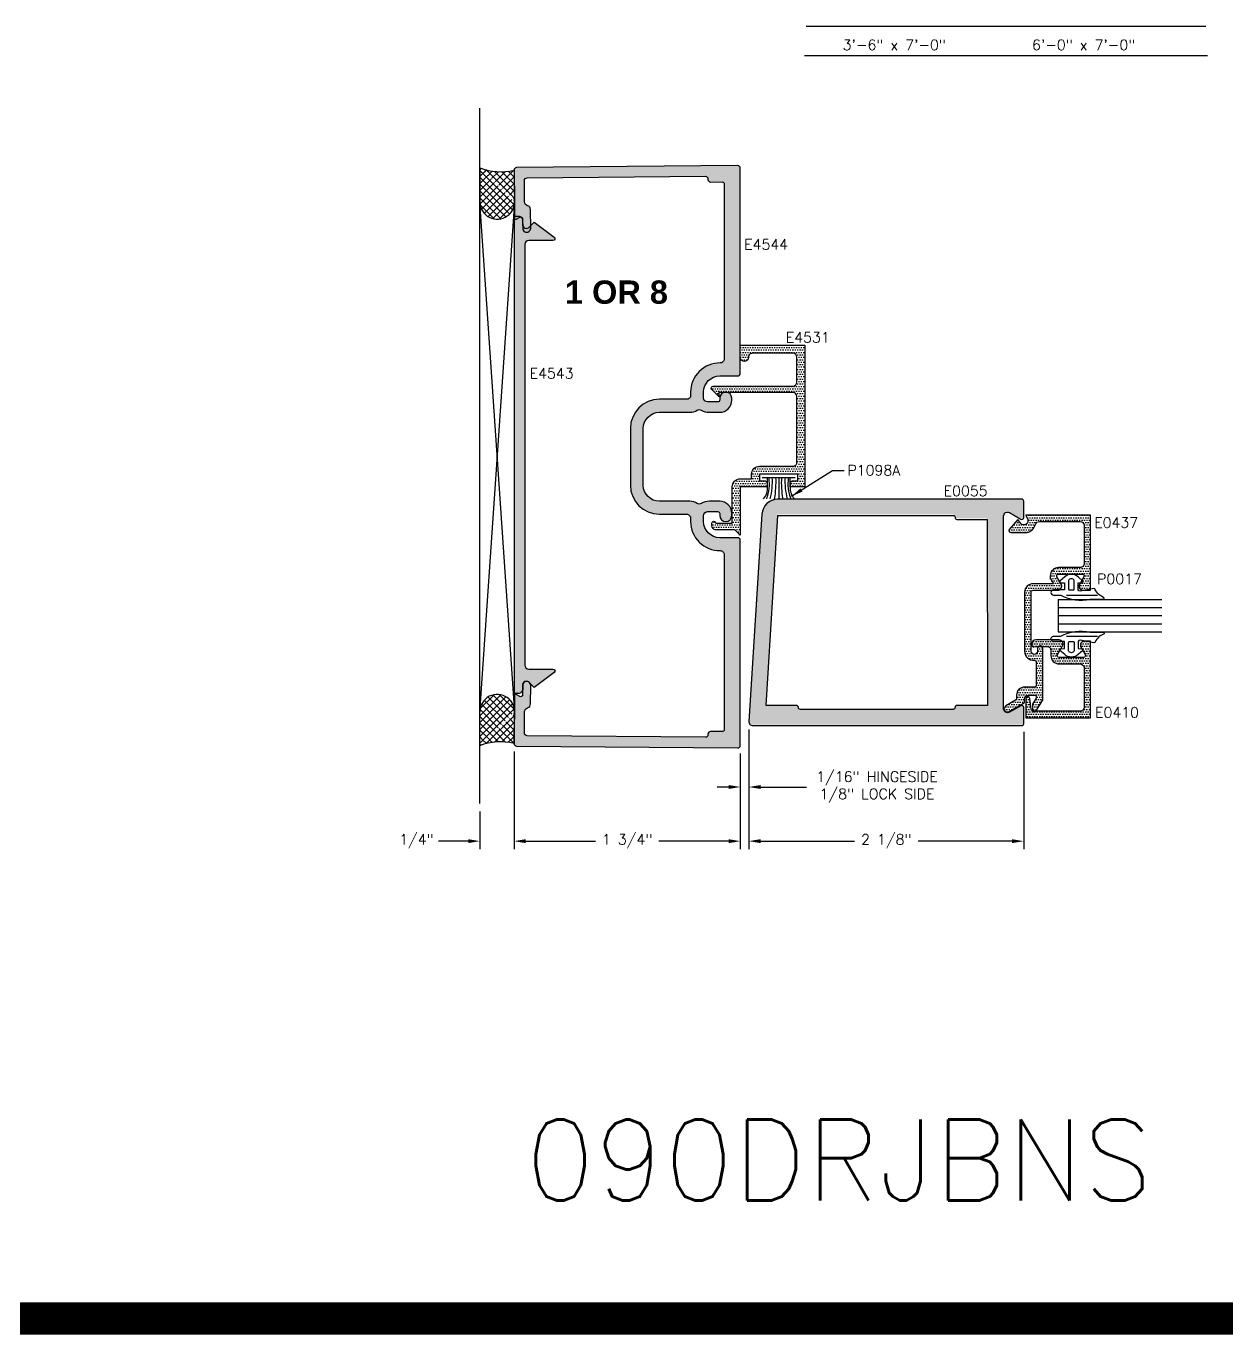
# Model space of a CAD drawing. Extents: x 0 to 130, y 0 to 90.
# Drawn here: x 29.83 to 39.12, y 59.75 to 69.87 of the extents above; entities that cross this region are included whole.
import ezdxf

# ---------------------------------------------------------------- set-up
doc = ezdxf.new("R2010")
doc.units = 0
doc.header["$MEASUREMENT"] = 0
doc.header["$PDMODE"] = 3
doc.layers.get('0').update_dxf_attribs({"linetype": 'CONTINUOUS'})
doc.layers.get('DEFPOINTS').update_dxf_attribs({"linetype": 'CONTINUOUS'})
for name, color, linetype in [('R-ANNO-DIMS', 3, 'CONTINUOUS'), ('R-ANNO-TEXT', 6, 'CONTINUOUS'), ('R-DET1', 4, 'CONTINUOUS'), ('R-DET2', 2, 'CONTINUOUS'), ('R-DET3', 5, 'CONTINUOUS'), ('R-OTLN', 1, 'CONTINUOUS'), ('R-PAT1', 5, 'CONTINUOUS'), ('TITLE', 7, 'CONTINUOUS')]:
    doc.layers.add(name, color=color, linetype=linetype)
doc.styles.get("Standard").update_dxf_attribs({"font": 'simplex'})
doc.dimstyles.new('1X', dxfattribs={"dimscale": 0, "dimtxt": 0.08, "dimasz": 0.09, "dimexe": 0.062, "dimexo": 0.062, "dimgap": 0.045, "dimtad": 0, "dimdec": 4, "dimzin": 4, "dimtxsty": 'STANDARD', "dimcen": 0, "dimazin": 3, "dimtp": 0.02, "dimtfac": 1, "dimtdec": 4, "dimtofl": 0, "dimtmove": 0, "dimatfit": 3, "dimtolj": 1, "dimtzin": 4})
pattern_1 = [(0, (31.36554239402325, 62.2082311830755), (0.009375, 0.01875), [0, -0.01875])]
pattern_2 = [(0, (30.48972688631348, 61.19344750325929), (0.009375, 0.01875), [0, -0.01875])]

# ---------------------------------------------------------------- blocks, each defined once
blk = doc.blocks.new('*D47')
at = {"layer": 'DEFPOINTS', "color": 0}
for p in [(35.42270196348871, 64.49455646960749), (35.35639167260663, 64.30922005733832), (35.42270196348871, 63.98712752569844)]:
    blk.add_point(p, dxfattribs=at)
at = {"layer": 'R-ANNO-DIMS', "color": 0}
for p, q in [((35.42270196348871, 64.43255646960749), (35.42270196348871, 63.92512752569844)), ((35.35639167260663, 64.24722005733832), (35.35639167260663, 63.92512752569844)), ((35.26639167260663, 63.98712752569844), (35.17639167260663, 63.98712752569844)), ((35.51270196348871, 63.98712752569844), (35.86865434444108, 63.98712752569844))]:
    blk.add_line(p, q, dxfattribs=at)
for points in [[(35.26639167260663, 64.00212752569844), (35.26639167260663, 63.97212752569844), (35.35639167260663, 63.98712752569844)], [(35.51270196348871, 64.00212752569844), (35.51270196348871, 63.97212752569844), (35.42270196348871, 63.98712752569844)]]:
    blk.add_solid(points, dxfattribs=at)
at = {"layer": 'R-ANNO-DIMS', "color": 0, "insert": (36.4127019634887, 63.98712752569844), "char_height": 0.08, "attachment_point": 5}
blk.add_mtext('\\A1;1/16" HINGESIDE\\P1/8" LOCK SIDE', dxfattribs=at)
blk = doc.blocks.new('*D48')
at = {"layer": 'DEFPOINTS', "color": 0}
for p in [(35.42270196348871, 64.49455646960749), (37.5476405166678, 64.47662259960748), (37.5476405166678, 63.56886838417743)]:
    blk.add_point(p, dxfattribs=at)
at = {"layer": 'R-ANNO-DIMS', "color": 0}
for p, q in [((35.42270196348871, 64.43255646960749), (35.42270196348871, 63.50686838417744)), ((37.5476405166678, 64.41462259960748), (37.5476405166678, 63.50686838417744)), ((35.51270196348871, 63.56886838417743), (36.24017124007825, 63.56886838417743)), ((37.45764051666779, 63.56886838417743), (36.73017124007825, 63.56886838417743))]:
    blk.add_line(p, q, dxfattribs=at)
for points in [[(35.51270196348871, 63.58386838417744), (35.51270196348871, 63.55386838417743), (35.42270196348871, 63.56886838417743)], [(37.45764051666779, 63.58386838417744), (37.45764051666779, 63.55386838417743), (37.5476405166678, 63.56886838417743)]]:
    blk.add_solid(points, dxfattribs=at)
at = {"layer": 'R-ANNO-DIMS', "color": 0, "insert": (36.48517124007825, 63.56886838417743), "char_height": 0.08, "attachment_point": 5}
blk.add_mtext('\\A1;2 1/8"', dxfattribs=at)
blk = doc.blocks.new('*D49')
at = {"layer": 'DEFPOINTS', "color": 0}
for p in [(33.6066328379543, 64.32431543399822), (33.34218643646518, 63.86057310625797), (33.6066328379543, 63.56886838417743)]:
    blk.add_point(p, dxfattribs=at)
at = {"layer": 'R-ANNO-DIMS', "color": 0}
for p, q in [((33.6066328379543, 64.26231543399822), (33.6066328379543, 63.50686838417744)), ((33.34218643646518, 63.79857310625798), (33.34218643646518, 63.50686838417744)), ((33.25218643646518, 63.56886838417743), (33.02290072217946, 63.56886838417743)), ((33.6966328379543, 63.56886838417743), (33.7866328379543, 63.56886838417743))]:
    blk.add_line(p, q, dxfattribs=at)
for points in [[(33.25218643646518, 63.58386838417744), (33.25218643646518, 63.55386838417743), (33.34218643646518, 63.56886838417743)], [(33.6966328379543, 63.58386838417744), (33.6966328379543, 63.55386838417743), (33.6066328379543, 63.56886838417743)]]:
    blk.add_solid(points, dxfattribs=at)
at = {"layer": 'R-ANNO-DIMS', "color": 0, "insert": (32.85218643646518, 63.56886838417743), "char_height": 0.08, "attachment_point": 5}
blk.add_mtext('\\A1;1/4"', dxfattribs=at)
blk = doc.blocks.new('*D50')
at = {"layer": 'DEFPOINTS', "color": 0}
for p in [(33.6066328379543, 64.32431543399822), (35.35639167260663, 64.30922005733832), (35.35639167260663, 63.56886838417743)]:
    blk.add_point(p, dxfattribs=at)
at = {"layer": 'R-ANNO-DIMS', "color": 0}
for p, q in [((33.6066328379543, 64.26231543399822), (33.6066328379543, 63.50686838417744)), ((35.35639167260663, 64.24722005733832), (35.35639167260663, 63.50686838417744)), ((33.6966328379543, 63.56886838417743), (34.23651225528047, 63.56886838417743)), ((35.26639167260663, 63.56886838417743), (34.72651225528046, 63.56886838417743))]:
    blk.add_line(p, q, dxfattribs=at)
for points in [[(33.6966328379543, 63.58386838417744), (33.6966328379543, 63.55386838417743), (33.6066328379543, 63.56886838417743)], [(35.26639167260663, 63.58386838417744), (35.26639167260663, 63.55386838417743), (35.35639167260663, 63.56886838417743)]]:
    blk.add_solid(points, dxfattribs=at)
at = {"layer": 'R-ANNO-DIMS', "color": 0, "insert": (34.48151225528046, 63.56886838417743), "char_height": 0.08, "attachment_point": 5}
blk.add_mtext('\\A1;1 3/4"', dxfattribs=at)

msp = doc.modelspace()

# ---------------------------------------------------------------- hatches: boundary and pattern name
at = {"layer": 'R-PAT1'}
h = msp.add_hatch(dxfattribs=at)
h.set_pattern_fill('ANSI37', color=256, scale=0.3, style=0)
h.set_pattern_definition([(45, (23.7678233746924, 61.88690068570722), (-0.02651650429449553, 0.02651650429449553), []), (135, (23.7678233746924, 61.88690068570722), (-0.02651650429449553, -0.02651650429449553), [])])
edge = h.paths.add_edge_path()
edge.add_line((33.6066328379543, 68.75377408283136), (33.61000128065668, 68.50888419904257))
edge.add_line((33.3424344742226, 68.77146922020825), (33.34252643696667, 68.50888419904257))
edge.add_arc((33.47626385881168, 68.50888419904257), 0.1337374218449998, 180.0000000008725, 368.2968632308441)
edge.add_arc((33.50340628762522, 69.19370629619765), 0.4518805960098387, 249.1313715685075, 283.2051082673993)
h = msp.add_hatch(dxfattribs=at)
h.set_pattern_fill('DOTS', color=256, scale=0.3, style=0)
h.set_pattern_definition(pattern_1)
edge = h.paths.add_edge_path()
edge.add_arc((35.33639167260664, 67.18404475841479), 0.0199999999999978, 269.9999999999949, 360.0000000000051)
edge.add_line((35.35639167260663, 67.18404475841479), (35.35639167260663, 68.76886945949126))
edge.add_arc((35.33639167260663, 68.76886945949126), 0.02000000000000135, 0, 90.49999999999598)
edge.add_line((35.33621714189667, 68.78886869795254), (33.62645754570562, 68.7739478520026))
edge.add_arc((33.62663207641558, 68.75394861354133), 0.01999999999999962, 90.49999999999986, 180.5000000000011)
edge.add_line((33.6066328379543, 68.75377408283136), (33.60988036284042, 68.38164458986967))
edge.add_arc((33.61788005822493, 68.38171440215365), 0.007999999999999155, 180.5000000000164, 300.5001091747245)
edge.add_line((33.621940378263, 68.37482137660689), (33.65029568394844, 68.39152400088688))
edge.add_arc((33.65790878401982, 68.37859957798666), 0.01500000000000013, 0.5000000000061959, 120.50010917471741, ccw=False)
edge.add_line((33.67290821286578, 68.37873047601914), (33.67354867267269, 68.30534105128267))
edge.add_arc((33.70454753952909, 68.30561074427489), 0.03100004001111181, 180.4984659742341, 360.5015340257684)
edge.add_line((33.73554639189963, 68.30588209718168), (33.73429515352704, 68.44924969486098))
edge.add_arc((33.70329633407857, 68.44897915316949), 0.03100000000009017, 0.5000352864027092, 74.5860505580476)
edge.add_arc((33.71977536565262, 68.50874905795771), 0.03099999999999986, 180.5000000000016, 254.5860505581224, ccw=False)
edge.add_line((33.68877654603763, 68.50847853535726), (33.68732791463931, 68.6744752518261))
edge.add_arc((33.70732715310059, 68.67464978253606), 0.01999999999999872, 90.49999999999858, 180.4999999999986, ccw=False)
edge.add_line((33.70715262239062, 68.69464902099735), (35.08621714189667, 68.706683934734))
edge.add_arc((35.08639167260664, 68.68668469627272), 0.01999999999999961, 0, 90.49999999999733, ccw=False)
edge.add_line((35.10639167260663, 68.68668469627272), (35.10639167260663, 68.68203358059242))
edge.add_arc((35.12639167260663, 68.68203358059242), 0.01999999999999913, 179.9999999999949, 270.4999999999973)
edge.add_line((35.1265662033166, 68.66203434213114), (35.21626077457416, 68.66281709479605))
edge.add_arc((35.21639167260663, 68.64781766595007), 0.01499999999999838, 0, 90.49999999999937, ccw=False)
edge.add_line((35.23139167260663, 68.64781766595007), (35.23139167260663, 67.29502695448167))
edge.add_arc((35.20039167260663, 67.29502695448167), 0.03100000000000724, -90.67573768840703, 1.318767317570746e-11, ccw=False)
edge.add_arc((35.1973725176283, 67.03904475841479), 0.2250000000000008, 89.32426231157832, 180.0000000000002)
edge.add_line((34.9723725176283, 67.03904475841479), (34.9723725176283, 67.01407650431177))
edge.add_arc((34.9413725176283, 67.01407650431177), 0.03099999999999792, -90.00000000000159, 1.5916157281026244e-12, ccw=False)
edge.add_line((34.9413725176283, 66.98307650431178), (34.73139167260663, 66.98307650431178))
edge.add_arc((34.73139167260663, 66.75807650431179), 0.2249999999999996, 89.99999999999945, 179.9999999999995)
edge.add_line((34.50639167260663, 66.75807650431179), (34.50639167260663, 66.53904475841479))
edge.add_line((34.50639167260663, 66.53904475841479), (34.50639167260663, 66.32001301251779))
edge.add_arc((34.73139167260663, 66.32001301251779), 0.2249999999999992, 180.0000000000005, 270.0000000000006)
edge.add_line((34.73139167260663, 66.0950130125178), (34.9413725176283, 66.0950130125178))
edge.add_arc((34.9413725176283, 66.0640130125178), 0.03099999999999792, -1.5916157281026244e-12, 90.00000000000159, ccw=False)
edge.add_line((34.9723725176283, 66.0640130125178), (34.9723725176283, 66.0390447584148))
edge.add_arc((35.19737251762825, 66.03904475841483), 0.2249999999999472, 180.0000000000113, 270.6757376884349)
edge.add_arc((35.20039167260663, 65.78306256234802), 0.03100000000000127, 1.5916157281026244e-12, 90.67573768842442, ccw=False)
edge.add_line((35.23139167260663, 65.78306256234802), (35.23139167260663, 64.4302718508795))
edge.add_arc((35.21639167260663, 64.4302718508795), 0.01499999999999879, 269.50000000000057, 359.9999999999983, ccw=False)
edge.add_line((35.21626077457416, 64.41527242203354), (35.1265662033166, 64.41605517469844))
edge.add_arc((35.12639167260663, 64.39605593623716), 0.01999999999999874, 89.49999999999632, 179.9999999999975)
edge.add_line((35.10639167260663, 64.39605593623716), (35.10639167260663, 64.39140482055686))
edge.add_arc((35.08639167260663, 64.39140482055686), 0.01999999999999913, 269.5000000000027, 359.9999999999911, ccw=False)
edge.add_line((35.08621714189667, 64.37140558209558), (33.70715262239062, 64.38344049583223))
edge.add_arc((33.70732715310059, 64.40343973429353), 0.01999999999999962, 179.4999999999989, 269.4999999999989, ccw=False)
edge.add_line((33.6873279146393, 64.4036142650035), (33.68877654594975, 64.56961097140304))
edge.add_arc((33.71977536556469, 64.56934044880252), 0.03099999999994533, 105.41391550121801, 179.4999999998654, ccw=False)
edge.add_arc((33.70329636939693, 64.62911036335237), 0.03100000000000103, 285.4139155013505, 359.4999788280914)
edge.add_line((33.73429518891196, 64.62883982929725), (33.73554639277229, 64.7722075196441))
edge.add_arc((33.70454754083862, 64.77247892261211), 0.03100004001249247, 359.4983734451089, 539.5016265548951)
edge.add_line((33.67354867354535, 64.77274856554311), (33.67290821255412, 64.69935900509776))
edge.add_arc((33.65790878370816, 64.69948990313023), 0.01500000000000148, 239.4999590346846, 359.50000000000574, ccw=False)
edge.add_line((33.65029569902304, 64.6865654711668), (33.62194036935056, 64.7032680641072))
edge.add_arc((33.6178800575185, 64.69637503372671), 0.00799999999999807, 59.49995903464867, 179.5000000000057)
edge.add_line((33.60988036213399, 64.6964448460107), (33.6066328379543, 64.32431543399822))
edge.add_arc((33.62663207641558, 64.32414090328825), 0.01999999999999827, 179.5000000000052, 269.5000000000027)
edge.add_line((33.62645754570561, 64.30414166482697), (35.33621714189666, 64.28922081887703))
edge.add_arc((35.33639167260663, 64.30922005733832), 0.02000000000000138, 269.500000000004, 360)
edge.add_line((35.35639167260663, 64.30922005733832), (35.35639167260663, 65.8940447584148))
edge.add_arc((35.33639167260662, 65.8940447584148), 0.02000000000000268, 359.9999999999987, 449.9999999999911)
edge.add_line((35.33639167260663, 65.91404475841479), (35.1973725176283, 65.91404475841479))
edge.add_arc((35.1973725176283, 66.03904475841479), 0.125, 180, 270, ccw=False)
edge.add_line((35.0723725176283, 66.03904475841479), (35.0723725176283, 66.08401301251779))
edge.add_arc((35.1033725176283, 66.08401301251779), 0.03100000000000191, 90.00000000000568, 180.0000000000008, ccw=False)
edge.add_line((35.1033725176283, 66.11501301251779), (35.1823725176283, 66.11501301251779))
edge.add_arc((35.18237251762829, 66.10001301251779), 0.01500000000000057, 0, 90, ccw=False)
edge.add_line((35.1973725176283, 66.10001301251779), (35.1973725176283, 66.0855130125178))
edge.add_arc((35.2438725176283, 66.0855130125178), 0.04650000000000176, 180, 360)
edge.add_line((35.2903725176283, 66.0855130125178), (35.2903725176283, 66.10201301251779))
edge.add_arc((35.1973725176283, 66.10201301251779), 0.09299999999999997, 2.188768813050163e-12, 90)
edge.add_line((35.1973725176283, 66.19501301251779), (35.1173725176283, 66.19501301251779))
edge.add_arc((35.1173725176283, 66.07001301251779), 0.125, 90.00000000000225, 120.0593864917855)
edge.add_arc((35.03923252981615, 66.20503205674754), 0.03099999999999825, 237.87116047523068, 300.0593864917805, ccw=False)
edge.add_arc((34.9663725176283, 66.0890130125178), 0.1059999999999981, 57.87116047523627, 90.00000000000072)
edge.add_line((34.9663725176283, 66.19501301251779), (34.73139167260663, 66.19501301251779))
edge.add_arc((34.73139167260663, 66.32001301251779), 0.125, 180, 270, ccw=False)
edge.add_line((34.60639167260663, 66.32001301251779), (34.60639167260663, 66.53904475841479))
edge.add_line((34.60639167260663, 66.53904475841479), (34.60639167260663, 66.75807650431179))
edge.add_arc((34.73139167260663, 66.75807650431179), 0.125, 90, 180, ccw=False)
edge.add_line((34.73139167260663, 66.88307650431179), (34.9663725176283, 66.88307650431179))
edge.add_arc((34.9663725176283, 66.98907650431178), 0.1060000000000016, 269.9999999999997, 302.1288395247631)
edge.add_arc((35.03923252981615, 66.87305746008204), 0.03099999999999829, 59.94061350821943, 122.12883952476929, ccw=False)
edge.add_arc((35.1173725176283, 67.00807650431179), 0.1250000000000036, 239.940613508215, 269.999999999999)
edge.add_line((35.1173725176283, 66.88307650431179), (35.1973725176283, 66.88307650431179))
edge.add_arc((35.1973725176283, 66.97607650431178), 0.09299999999999553, 269.9999999999995, 360.0000000000006)
edge.add_line((35.2903725176283, 66.97607650431178), (35.29037251762831, 66.99257650431178))
edge.add_arc((35.2438725176283, 66.99257650431178), 0.04650000000000176, 0, 180)
edge.add_line((35.1973725176283, 66.99257650431178), (35.1973725176283, 66.97807650431179))
edge.add_arc((35.18237251762829, 66.97807650431179), 0.01500000000000101, -89.99999999999841, 0, ccw=False)
edge.add_line((35.18237251762829, 66.96307650431177), (35.10337251762829, 66.96307650431177))
edge.add_arc((35.1033725176283, 66.99407650431178), 0.03099999999999881, 180, 269.9999999999992, ccw=False)
edge.add_line((35.0723725176283, 66.99407650431178), (35.0723725176283, 67.03904475841478))
edge.add_arc((35.1973725176283, 67.03904475841479), 0.125, 90, 180, ccw=False)
edge.add_line((35.1973725176283, 67.16404475841479), (35.33639167260663, 67.16404475841479))
h = msp.add_hatch(dxfattribs=at)
h.set_pattern_fill('DOTS', color=256, scale=0.3, style=0)
h.set_pattern_definition(pattern_1)
edge = h.paths.add_edge_path()
edge.add_arc((33.90700138065667, 64.88330013630099), 0.01500000992566353, -53.328498805199786, 90.0000000000017, ccw=False)
edge.add_line((33.91595978065668, 64.871269036301), (33.76284288065668, 64.757300666301))
edge.add_line((33.76284288065667, 64.75730066630099), (33.72492168065667, 64.795221726301))
edge.add_arc((33.70300133065668, 64.773301416301), 0.03100002797770648, 44.99994772361653, 179.9999815174909)
edge.add_line((33.67200130267896, 64.773301426301), (33.67200142282097, 64.741300876301))
edge.add_arc((33.64100142065667, 64.741300876301), 0.03100000216430088, -90.0000184825073, 1.5916157281026244e-12, ccw=False)
edge.add_line((33.64100141065667, 64.71030087413669), (33.61000128065667, 64.710300736301))
edge.add_line((33.61000128065668, 64.710300736301), (33.61000128065668, 68.398300736301))
edge.add_line((33.61000128065668, 68.398300736301), (33.64100140065603, 68.398300736301))
edge.add_arc((33.64100142065667, 68.36730073630099), 0.03099999999999993, 0, 90.00003696621178, ccw=False)
edge.add_line((33.67200142065667, 68.36730073630099), (33.67200133065667, 68.33529973630098))
edge.add_arc((33.70300133065667, 68.335299736301), 0.03100000000000036, 180, 315.0004574215952)
edge.add_line((33.72492181587383, 68.31337960108598), (33.76284288065667, 68.35130073630098))
edge.add_line((33.76284288065668, 68.351300736301), (33.91595982263086, 68.23733179267171))
edge.add_arc((33.90700138065667, 68.225300736301), 0.01500000000000044, -89.99999999999841, 53.328270680498974, ccw=False)
edge.add_line((33.90700138065667, 68.210300736301), (33.72100138065667, 68.210300736301))
edge.add_arc((33.72100138065667, 68.179300736301), 0.03100000000000058, 90, 180)
edge.add_line((33.69000138065667, 68.179300736301), (33.69000135065667, 64.92930063630101))
edge.add_arc((33.72100138065667, 64.929300636301), 0.03100002999999973, 180, 269.9999999999996)
edge.add_line((33.72100138065667, 64.89830060630099), (33.90700138065667, 64.89830014622666))
h = msp.add_hatch(dxfattribs=at)
h.set_pattern_fill('DOTS', color=256, scale=0.3, style=0)
h.set_pattern_definition(pattern_1)
edge = h.paths.add_edge_path()
edge.add_arc((35.35639167260663, 66.30718270676903), 0.06200000000000117, 90, 180, ccw=False)
edge.add_line((35.35639167260663, 66.36918270676902), (35.44339167260664, 66.36918270676902))
edge.add_line((35.44339167260664, 66.36918270676902), (35.44339267260663, 66.40418270676902))
edge.add_arc((35.50539267260663, 66.40418270676902), 0.06200000000000117, 90, 180, ccw=False)
edge.add_line((35.50539267260663, 66.46618270676902), (35.76339167260663, 66.46618170676902))
edge.add_arc((35.76339167260663, 66.49718170676903), 0.03099999999999881, 270, 360)
edge.add_line((35.79439167260664, 66.49718170676903), (35.79439167260664, 67.00468070676902))
edge.add_arc((35.76339167260663, 67.00468070676902), 0.03100000000000058, 359.9999999999967, 449.9999999999968)
edge.add_line((35.76339167260663, 67.03568070676903), (35.19139167260663, 67.03568070676903))
edge.add_line((35.19139167260663, 67.03568070676903), (35.19139167260663, 67.00468070676904))
edge.add_line((35.19139167260663, 67.00468070676902), (35.13574113690601, 67.0603311710684))
edge.add_arc((35.14624167260664, 67.07083170676903), 0.01485000000000004, 89.99999999999659, 224.9999999999952, ccw=False)
edge.add_line((35.14624167260664, 67.08568170676902), (35.76339167260663, 67.08568070676903))
edge.add_arc((35.76339167260663, 67.11668070676902), 0.03099999999999881, 270, 360)
edge.add_line((35.79439167260664, 67.11668070676902), (35.79439167260664, 67.30793170676901))
edge.add_arc((35.76339167260663, 67.30793170676903), 0.03100000000000058, 359.9999999999967, 449.9999999999968)
edge.add_line((35.76339167260663, 67.33893170676903), (35.44939167260663, 67.33893170676903))
edge.add_arc((35.44940114153249, 67.30790884675979), 0.03102286145430518, 90.01748805465573, 181.8049676267587)
edge.add_arc((35.38739267260664, 67.30693270676903), 0.03100100000000007, 180.0000000000016, 359.9981517490496, ccw=False)
edge.add_line((35.35639167260663, 67.30693270676903), (35.35639167260663, 67.40093270676903))
edge.add_line((35.35639167260663, 67.40093270676903), (35.85639167260663, 67.40093270676903))
edge.add_line((35.85639167260663, 67.40093270676903), (35.85639167260663, 66.30718270676903))
edge.add_line((35.85639167260663, 66.30718270676903), (35.74339167260663, 66.30718270676903))
edge.add_line((35.74339167260663, 66.30718270676903), (35.74339167260663, 66.33118270676903))
edge.add_arc((35.76639167260663, 66.33118270676903), 0.02299999999999969, 90, 180, ccw=False)
edge.add_line((35.76639167260663, 66.35418270676902), (35.80039267260663, 66.35418170676903))
edge.add_line((35.80039267260663, 66.35418170676903), (35.80039267260663, 66.40418270676903))
edge.add_line((35.80039267260663, 66.40418270676902), (35.50539267260663, 66.40418270676902))
edge.add_line((35.50539267260663, 66.40418270676902), (35.50539267260663, 66.35418170676903))
edge.add_line((35.50539267260663, 66.35418170676903), (35.54039167260663, 66.35418270676902))
edge.add_arc((35.54039167260663, 66.33118270676903), 0.02300000000000058, -2.2168933355715126e-12, 89.99999999999778, ccw=False)
edge.add_line((35.56339167260663, 66.33118270676903), (35.56339167260663, 66.30718270676903))
edge.add_line((35.56339167260663, 66.30718270676903), (35.35639167260663, 66.30718270676903))
edge.add_line((35.35639167260663, 66.30718270676903), (35.35639167260663, 65.93268170676903))
edge.add_line((35.35639167260663, 65.93268170676903), (35.31339167260663, 65.97568170676902))
edge.add_line((35.31339167260663, 65.97568170676902), (35.16739167260663, 65.97568270676902))
edge.add_arc((35.16739167260663, 66.00668270676903), 0.03100000000000058, 180.0000000000033, 270.00000000000324, ccw=False)
edge.add_line((35.13639167260663, 66.00668270676903), (35.13639167260663, 66.02568270676903))
edge.add_arc((35.15139167260664, 66.02568270676903), 0.01500000000000057, 0, 180, ccw=False)
edge.add_line((35.16639167260664, 66.02568270676903), (35.29439167260664, 66.02568270676903))
edge.add_line((35.29439167260664, 66.02568270676903), (35.29439167260664, 66.30718270676903))
h = msp.add_hatch(dxfattribs=at)
h.set_pattern_fill('DOTS', color=256, scale=0.3, angle=270, style=0)
h.set_pattern_definition([(270, (31.36554239402325, 62.2082311830755), (0.01875, -0.009375000000000003), [0, -0.01875])])
edge = h.paths.add_edge_path(flags=16)
edge.add_line((37.01506141896423, 64.60976588298476), (37.01506141896423, 64.60876598298476))
edge.add_arc((37.00006141896423, 64.60876598298475), 0.01500000000000057, 270, 360, ccw=False)
edge.add_line((37.00006141896423, 64.59376598298475), (35.81905721896423, 64.59376608298474))
edge.add_arc((35.81905721896423, 64.60876608298476), 0.01500000000000012, 180, 270, ccw=False)
edge.add_line((35.80405721896423, 64.60876608298476), (35.80405721896423, 64.60976608298476))
edge.add_arc((35.78905721896423, 64.60976608298475), 0.01500000000000057, 360, 450)
edge.add_line((35.78905721896423, 64.62476608298475), (35.55405721896423, 64.62476608298475))
edge.add_line((35.55405721896423, 64.62476608298475), (35.64586971896424, 66.09376608298474))
edge.add_line((35.64586971896423, 66.09376608298476), (37.00006141896423, 66.09376608298476))
edge.add_arc((37.00006141896423, 66.07876608298476), 0.01499999999999968, 360, 450, ccw=False)
edge.add_line((37.01506141896423, 66.07876608298476), (37.01506141896423, 66.07776608298477))
edge.add_arc((37.03006141896423, 66.07776608298475), 0.01500000000000057, 540, 630)
edge.add_line((37.03006141896423, 66.06276608298475), (37.26312341896423, 66.06276608298475))
edge.add_line((37.26312341896423, 66.06276608298475), (37.26506141896422, 64.62476618298476))
edge.add_line((37.26506141896423, 64.62476618298476), (37.03006141896423, 64.62476588298476))
edge.add_arc((37.03006141896423, 64.60976588298476), 0.01500000000000012, 450, 540)
edge = h.paths.add_edge_path()
edge.add_line((37.43656041896423, 66.11500508298475), (37.52344241896423, 66.06484508298475))
edge.add_arc((37.53106041896423, 66.07776608298475), 0.01499953882624471, 239.4771277513792, 360)
edge.add_line((37.54605995779048, 66.07776608298475), (37.54606041896423, 66.20376608298474))
edge.add_arc((37.53106041896423, 66.20376608298476), 0.01500000000000057, 360, 450)
edge.add_line((37.53106041896423, 66.21876608298476), (35.64586991896423, 66.21876608298476))
edge.add_arc((35.64586991896424, 66.09376608298476), 0.125, 450.0000000000008, 536.4237960050111)
edge.add_line((35.521113328911, 66.10156308486302), (35.42112186896424, 64.50169982298476))
edge.add_arc((35.45206150092062, 64.49976608298475), 0.03100000283845855, 536.4236416395056, 630.0000273207537)
edge.add_line((35.45206151570257, 64.4687660801463), (37.53106041896422, 64.46876594980564))
edge.add_arc((37.53106041896423, 64.48376595298475), 0.01500000317910022, 270, 360)
edge.add_line((37.54606042214333, 64.48376595298475), (37.54606041896423, 64.60976728298476))
edge.add_arc((37.53106041896423, 64.60976728298476), 0.01500000000000057, 360, 480.5215142842665)
edge.add_line((37.52344249099377, 64.6226888608078), (37.43656045686042, 64.57252831734685))
edge.add_arc((37.42106041896423, 64.59937508298475), 0.03100000000000029, 180, 300.00008087717924, ccw=False)
edge.add_line((37.39006041896423, 64.59937508298475), (37.39006023494864, 66.08815808298475))
edge.add_arc((37.42106041896423, 66.08815808298476), 0.03100018401558025, 60.00019635949661, 180.0000000000033, ccw=False)
h = msp.add_hatch(dxfattribs=at)
h.set_pattern_fill('DOTS', color=256, scale=0.3, style=0)
h.set_pattern_definition(pattern_2)
edge = h.paths.add_edge_path()
edge.add_line((37.6446302134887, 64.67472872960748), (37.6166405134887, 64.62624772960748))
edge.add_line((37.6166405134887, 64.62624772960748), (37.61664039708337, 64.58222972960749))
edge.add_arc((37.6316404134887, 64.58222972960748), 0.01500001640532567, 180.0000000000017, 330.0000361788715)
edge.add_line((37.6446308134887, 64.57472972960748), (37.6946401134887, 64.66135072960748))
edge.add_line((37.6946401134887, 64.66135072960748), (37.69464003256532, 65.05831172960748))
edge.add_arc((37.6746404134887, 65.05831172960748), 0.01999961907662406, 6.361230519997273e-12, 97.42321911392676)
edge.add_arc((37.67463964738025, 65.05831201824334), 0.01999923389363516, 97.42114952087478, 180.0008269124975)
edge.add_line((37.6546404134887, 65.05831172960748), (37.6546406134887, 65.03631272960749))
edge.add_arc((37.6296406134887, 65.03631272960749), 0.02500000000000124, -179.99770816882062, 0, ccw=False)
edge.add_line((37.6046406135087, 65.03631172960748), (37.6046405134887, 65.26673142960747))
edge.add_line((37.6046405134887, 65.26673142960749), (37.6046403134887, 65.49322902960749))
edge.add_arc((37.6196403134887, 65.49322902960748), 0.01499999999999968, 89.99999999999659, 179.9999999999966, ccw=False)
edge.add_line((37.6196403134887, 65.50822902960748), (37.8101463134887, 65.50823051879716))
edge.add_arc((37.8101463134887, 65.53923052960748), 0.03100001081031944, 270.0000000000016, 389.9999884644409)
edge.add_line((37.8369931134887, 65.55473052960748), (37.8046614134887, 65.61072902960748))
edge.add_arc((37.8176517134887, 65.61822902960748), 0.01499992980283641, 89.99999999999659, 210.0001548077412, ccw=False)
edge.add_line((37.8176517134887, 65.63322895941032), (37.9996404534887, 65.63322902960748))
edge.add_arc((37.9996404534887, 65.61822902960748), 0.01499999999999924, -30.000059314162513, 89.99999999999659, ccw=False)
edge.add_line((38.01263082678125, 65.61072901615948), (37.98029948124817, 65.55473058286259))
edge.add_arc((38.0071463534887, 65.53923052960748), 0.03100010000000128, 149.9999930530581, 270.0000000000032)
edge.add_line((38.0071463534887, 65.50823042960748), (38.0646405134887, 65.50823222960747))
edge.add_line((38.0646405134887, 65.50823222960749), (38.0646405134887, 66.08922972960748))
edge.add_line((38.0646405134887, 66.08922972960748), (37.5646405134887, 66.08922972960748))
edge.add_line((37.5646405134887, 66.08922972960748), (37.5784265134887, 66.05473675960748))
edge.add_arc((37.5496404134887, 66.04323210960749), 0.03099994394885958, -142.5250916519979, 21.784609248622417, ccw=False)
edge.add_line((37.52503824230328, 66.02437131169765), (37.5010130134887, 66.05532469960748))
edge.add_line((37.5010130134887, 66.05532469960748), (37.43602573964578, 65.97787420765496))
edge.add_arc((37.4475155134887, 65.96823132960749), 0.01500000000000109, 139.9946948706572, 270.0000000000068)
edge.add_line((37.4475155134887, 65.95323132960749), (37.57308112703154, 65.9532346776116))
edge.add_arc((37.54964050175123, 66.04323195264922), 0.09299985176187427, 284.5988618965204, 343.6051380217329)
edge.add_arc((37.6685984134887, 66.00823225960748), 0.03100000016533, 89.99999999999841, 163.6050192300906, ccw=False)
edge.add_line((37.6685984134887, 66.0392322597728), (37.9836406634887, 66.03923225960747))
edge.add_arc((37.9836406634887, 66.00823225960748), 0.03100000000000014, 1.848251019964664e-05, 90, ccw=False)
edge.add_line((38.0146406634887, 66.00823226960748), (38.0146406634887, 65.71422972960748))
edge.add_arc((37.9836406634887, 65.71422972960748), 0.03100000000000058, 269.9999630349812, 359.9999999999992, ccw=False)
edge.add_line((37.9836406434887, 65.68322972960749), (37.8176517134887, 65.68322902581455))
edge.add_arc((37.8176517134887, 65.61822902960748), 0.06499999620707753, 89.99999999999922, 180.245402995655)
edge.add_line((37.7526523134887, 65.61795062960748), (37.7526517134887, 65.60081112960748))
edge.add_line((37.7526517134887, 65.60081112960748), (37.7772352134887, 65.55823152960748))
edge.add_line((37.7772352134887, 65.55823152960748), (37.6196406134887, 65.55822902960747))
edge.add_arc((37.6196406134887, 65.49322902960748), 0.06499999999999861, 90.00000000000078, 180.0000000000008)
edge.add_line((37.5546406134887, 65.49322902960748), (37.55464019852982, 65.03631272960747))
edge.add_arc((37.62464360209557, 65.03631410568161), 0.07000340357927355, 180.0011262772362, 273.3696336210393)
edge.add_arc((37.6296406134887, 64.95145772960748), 0.01499997685864803, 1.5916157281026244e-12, 93.37247195563839, ccw=False)
edge.add_line((37.64464059034735, 64.95145772960748), (37.6446405134887, 64.77423072960748))
edge.add_arc((37.6296406134887, 64.77423072960748), 0.0149998999999994, -90, 1.5916157281026244e-12, ccw=False)
edge.add_line((37.6296406134887, 64.75923082960747), (37.5546405134887, 64.75923172960748))
edge.add_arc((37.5546405134887, 64.69723172960748), 0.06200000000000205, 89.99999999999754, 179.9999999999976)
edge.add_line((37.49264051348869, 64.69723172960748), (37.4926404134887, 64.67017372960748))
edge.add_arc((37.4776404134887, 64.67017372960748), 0.01500000000000057, -59.999272219169825, 1.5916157281026244e-12, ccw=False)
edge.add_line((37.48514057849415, 64.65718344381806), (37.41025818954485, 64.61394942081787))
edge.add_arc((37.4226405134887, 64.59223172960748), 0.02499960115201863, 119.6895913246472, 300.3387913391531)
edge.add_line((37.4352681134887, 64.57065572960748), (37.54714057849415, 64.63524144381805))
edge.add_arc((37.5396404134887, 64.64823172960747), 0.0150000000000004, 300.0007277808302, 360.0000000000016)
edge.add_line((37.5546404134887, 64.64823172960749), (37.5546404134887, 64.6662297296075))
edge.add_arc((37.5856404134887, 64.66622972960748), 0.03099999999999881, 90, 180.0000000000008, ccw=False)
edge.add_line((37.5856404134887, 64.69722972960749), (37.6316397134887, 64.69722772960749))
edge.add_arc((37.6316397134887, 64.68222872960749), 0.01499899999999865, -29.999772836727118, 89.99999999998983, ccw=False)
h = msp.add_hatch(dxfattribs=at)
h.set_pattern_fill('DOTS', color=256, scale=0.3, style=0)
h.set_pattern_definition(pattern_2)
edge = h.paths.add_edge_path()
edge.add_arc((37.6243815134887, 65.08554072960749), 0.01499981414418183, 179.9999999999966, 278.0502612881361)
edge.add_line((37.6264821134887, 65.07068872960748), (37.6493816134887, 65.07392472960748))
edge.add_line((37.6493816134887, 65.07392472960748), (37.7264204134887, 65.07392672960748))
edge.add_arc((37.7264204134887, 65.04292672960749), 0.03099999999999881, 0, 90, ccw=False)
edge.add_line((37.7574204134887, 65.04292672960749), (37.75742021886305, 65.0041147301734))
edge.add_arc((37.8224201134887, 65.00392572960747), 0.06500016940408794, 179.8334012032426, 270.1308104447154)
edge.add_line((37.8225685134887, 64.93892572960748), (37.98338174348871, 64.93892472960748))
edge.add_arc((37.9833817434887, 64.90792472960749), 0.03099999999999881, 0, 90, ccw=False)
edge.add_line((38.0143817434887, 64.90792472960749), (38.0143817434887, 64.60392772960748))
edge.add_arc((37.9833817434887, 64.60392772960748), 0.03099999999999969, -89.99999999999841, 1.5916157281026244e-12, ccw=False)
edge.add_line((37.9833817434887, 64.57292772960749), (37.6196751134887, 64.5729247296075))
edge.add_arc((37.6196751134887, 64.58792472960748), 0.01500000000000101, 186.9998441811648, 270.00000000000335, ccw=False)
edge.add_line((37.60478691624269, 64.58609672994562), (37.59426951148006, 64.67175371708268))
edge.add_arc((37.5793814134887, 64.66992572960748), 0.01499989999999979, 6.999844181159476, 179.9999999999983)
edge.add_line((37.5643815134887, 64.66992572960748), (37.56438161348871, 64.52292672960749))
edge.add_line((37.5643816134887, 64.52292672960748), (38.0643815908887, 64.52292672960748))
edge.add_line((38.0643815908887, 64.52292672960748), (38.0643815908887, 65.11392612960748))
edge.add_line((38.0643815908887, 65.11392612960748), (38.0170750534887, 65.11392772309729))
edge.add_arc((38.0170750534887, 65.08292772960748), 0.03099999348981308, 90.00000000000165, 210.0000069469469)
edge.add_line((37.9902282734887, 65.06742772960749), (38.0225600234887, 65.01142572960748))
edge.add_arc((38.0095696334887, 65.00392572960749), 0.01500000774506919, -89.99996180282011, 29.999982919687795, ccw=False)
edge.add_line((38.0095696434887, 64.98892572186242), (37.8224201134887, 64.98892572960747))
edge.add_arc((37.8224201134887, 65.00392572960749), 0.01500000000000057, 150.0000361788763, 270.00000000000676, ccw=False)
edge.add_line((37.80942972769613, 65.01142572140483), (37.84753491752313, 65.07742578501464))
edge.add_arc((37.8206882134887, 65.09292612960748), 0.03100009999999991, 329.9993712869268, 449.9999999999968)
edge.add_line((37.8206882134887, 65.12392622960748), (37.6403818134887, 65.12392612960747))
edge.add_arc((37.64038188419966, 65.09292595889613), 0.03100017071142496, 90.00013069086422, 179.9996844843306)
edge.add_line((37.6093817134887, 65.09292612960748), (37.6093817134887, 65.08554072960747))
h = msp.add_hatch(dxfattribs=at)
h.set_pattern_fill('ANSI37', color=256, scale=0.3, style=0)
h.set_pattern_definition([(315, (23.7678233746924, 71.19118883112236), (-0.02651650429449553, -0.02651650429449553), []), (225, (23.7678233746924, 71.19118883112236), (-0.02651650429449553, 0.02651650429449553), [])])
edge = h.paths.add_edge_path()
edge.add_line((33.6066328379543, 64.32431543399822), (33.61000128065668, 64.56920531778701))
edge.add_line((33.3424344742226, 64.30662029662133), (33.34252643696667, 64.56920531778701))
edge.add_arc((33.47626385881168, 64.56920531778701), 0.1337374218449998, 351.7031367691559, 539.9999999991276)
edge.add_arc((33.50340628762522, 63.88438322063193), 0.4518805960098387, 76.79489173260066, 110.8686284314925)

# ---------------------------------------------------------------- linework, layer by layer
at = {"layer": 'R-ANNO-TEXT'}
for p, q in [((35.865116854829, 69.86669714763956), (38.95662608279033, 69.86669714763956)), ((35.85212794656415, 69.63974225448693), (38.96961499105517, 69.63974225448693))]:
    msp.add_line(p, q, dxfattribs=at)
at = {"layer": 'R-DET1', "color": 4, "linetype": 'CONTINUOUS'}
msp.add_lwpolyline([(33.90700138065667, 64.89830014622666, -0.7220754185484303), (33.91595978065668, 64.871269036301), (33.76284288065667, 64.75730066630099), (33.72492168065667, 64.795221726301, 0.6681788512054427), (33.67200130267896, 64.773301426301), (33.67200142282098, 64.741300876301, -0.4142136568547753), (33.64100141065667, 64.71030087413669), (33.61000128065668, 64.710300736301), (33.61000128065668, 68.398300736301), (33.64100140065603, 68.398300736301, -0.4142137513425706), (33.67200142065667, 68.36730073630099), (33.67200133065667, 68.335299736301, 0.6681815248865433), (33.72492181587383, 68.31337960108598), (33.76284288065668, 68.351300736301), (33.91595982263085, 68.23733179267171, -0.7220739041827239), (33.90700138065667, 68.210300736301), (33.72100138065667, 68.210300736301, 0.414213562373095), (33.69000138065667, 68.179300736301), (33.69000135065667, 64.929300636301, 0.414213562373095), (33.72100138065667, 64.89830060630099)], format="xyb", close=True, dxfattribs=at)
at = {"layer": 'R-DET1'}
msp.add_lwpolyline([(35.29439167260664, 66.30718270676903, -0.414213562373095), (35.35639167260663, 66.36918270676902), (35.44339167260664, 66.36918270676902), (35.44339267260663, 66.40418270676902, -0.414213562373095), (35.50539267260663, 66.46618270676902), (35.76339167260663, 66.46618170676902, 0.414213562373095), (35.79439167260664, 66.49718170676903), (35.79439167260664, 67.00468070676902, 0.414213562373095), (35.76339167260663, 67.03568070676903), (35.19139167260663, 67.03568070676903), (35.19139167260663, 67.00468070676902), (35.13574113690601, 67.06033117106841, -0.6681786379192909), (35.14624167260664, 67.08568170676902), (35.76339167260663, 67.08568070676903, 0.414213562373095), (35.79439167260664, 67.11668070676902), (35.79439167260664, 67.30793170676903, 0.414213562373095), (35.76339167260663, 67.33893170676903), (35.44939167260664, 67.33893170676903, 0.423380872169868), (35.4183936725905, 67.30693170673678, -0.9999838710978167), (35.35639167260663, 67.30693270676903), (35.35639167260663, 67.40093270676903), (35.85639167260663, 67.40093270676903), (35.85639167260663, 66.30718270676903), (35.74339167260663, 66.30718270676903), (35.74339167260663, 66.33118270676903, -0.414213562373095), (35.76639167260663, 66.35418270676902), (35.80039267260663, 66.35418170676903), (35.80039267260663, 66.40418270676902), (35.50539267260663, 66.40418270676902), (35.50539267260663, 66.35418170676903), (35.54039167260663, 66.35418270676902, -0.414213562373095), (35.56339167260663, 66.33118270676903), (35.56339167260663, 66.30718270676903), (35.35639167260663, 66.30718270676903), (35.35639167260663, 65.93268170676903), (35.31339167260663, 65.97568170676902), (35.16739167260663, 65.97568270676902, -0.414213562373095), (35.13639167260663, 66.00668270676903), (35.13639167260663, 66.02568270676903, -0.9999999999999999), (35.16639167260664, 66.02568270676903), (35.29439167260664, 66.02568270676903)], format="xyb", close=True, dxfattribs=at)
for points in [[(37.6446302134887, 64.67472872960748), (37.6166405134887, 64.62624772960748), (37.61664039708338, 64.58222972960748, 0.7673272387856587), (37.6446308134887, 64.57472972960748), (37.6946401134887, 64.66135072960748), (37.69464003256532, 65.05831172960748, 0.4526903691078097), (37.6720565134887, 65.07814372960748, 0.3767703072594911), (37.6546404134887, 65.05831172960748), (37.6546406134887, 65.03631272960749, -0.9999800002000091), (37.6046406135087, 65.03631172960748), (37.6046405134887, 65.26673142960749), (37.6046403134887, 65.49322902960748, -0.414213562373095), (37.6196403134887, 65.50822902960748), (37.8101463134887, 65.50823051879716, 0.5773502020784552), (37.8369931134887, 65.55473052960748), (37.8046614134887, 65.61072902960748, -0.5773511698249314), (37.8176517134887, 65.63322895941032), (37.9996404534887, 65.63322902960748, -0.57735061426548), (38.01263082678125, 65.61072901615948), (37.98029948124817, 65.55473058286259, 0.5773503096053206), (38.0071463534887, 65.50823042960748), (38.0646405134887, 65.50823222960749), (38.0646405134887, 66.08922972960748), (37.5646405134887, 66.08922972960748), (37.5784265134887, 66.05473675960748, -0.8716619961154112), (37.52503824230328, 66.02437131169765), (37.5010130134887, 66.05532469960748), (37.43602573964578, 65.97787420765496, 0.6371028040913634), (37.4475155134887, 65.95323132960749), (37.57308112703154, 65.9532346776116, 0.263307311594275), (37.6388589134887, 66.01698223960749, -0.3326800485319401), (37.6685984134887, 66.0392322597728), (37.9836406634887, 66.03923225960747, -0.4142134678914145), (38.0146406634887, 66.00823226960748), (38.0146406634887, 65.71422972960748, -0.414213751336475), (37.9836406434887, 65.68322972960749), (37.8176517134887, 65.68322902581455, 0.4154686075962968), (37.7526523134887, 65.61795062960748), (37.7526517134887, 65.60081112960748), (37.7772352134887, 65.55823152960748), (37.6196406134887, 65.55822902960747, 0.414213562373095), (37.5546406134887, 65.49322902960748), (37.55464019852982, 65.03631272960749, 0.4315399387032696), (37.6287582134887, 64.96643172960748, -0.4315604592530941), (37.64464059034735, 64.95145772960748), (37.6446405134887, 64.77423072960748, -0.414213562373095), (37.6296406134887, 64.75923082960747), (37.5546405134887, 64.75923172960748, 0.414213562373095), (37.49264051348869, 64.69723172960748), (37.4926404134887, 64.67017372960748, -0.2679457888973785), (37.48514057849415, 64.65718344381806), (37.41025818954485, 64.61394942081786, 1.005681447737971), (37.4352681134887, 64.57065572960748), (37.54714057849414, 64.63524144381805, 0.2679457888973763), (37.5546404134887, 64.64823172960749), (37.5546404134887, 64.66622972960748, -0.414213562373095), (37.5856404134887, 64.69722972960749), (37.6316397134887, 64.69722772960748, -0.5773489476079768), (37.64462925825358, 64.67472928110769)], [(37.60938169934452, 65.08554072960749, 0.455991135179026), (37.6264821134887, 65.07068872960748), (37.6493816134887, 65.07392472960748), (37.7264204134887, 65.07392672960748, -0.414213562373095), (37.7574204134887, 65.04292672960749), (37.75742021886305, 65.0041147301734, 0.4157347223605668), (37.8225685134887, 64.93892572960748), (37.9833817434887, 64.93892472960748, -0.414213562373095), (38.0143817434887, 64.90792472960749), (38.0143817434887, 64.60392772960748, -0.414213562373095), (37.9833817434887, 64.57292772960749), (37.6196751134887, 64.57292472960748, -0.3788668861742498), (37.60478691624269, 64.58609672994562), (37.59426951148007, 64.67175371708268, 0.9407073484462662), (37.5643815134887, 64.66992572960748), (37.5643816134887, 64.52292672960748), (38.0643815908887, 64.52292672960748), (38.0643815908887, 65.11392612960748), (38.0170750534887, 65.11392772309729, 0.5773503096053217), (37.9902282734887, 65.06742772960749), (38.0225600234887, 65.01142572960748, -0.5773499475982407), (38.0095696434887, 64.98892572186242), (37.8224201134887, 64.98892572960749, -0.5773500587095051), (37.80942972769613, 65.01142572140483), (37.84753491752314, 65.07742578501463, 0.5773539268997976), (37.8206882134887, 65.12392622960748), (37.6403818134887, 65.12392612960748, 0.4142112813889879), (37.6093817134887, 65.09292612960748), (37.6093817134887, 65.08554072960749)]]:
    msp.add_lwpolyline(points, format="xyb", dxfattribs=at)
at = {"layer": 'R-DET2'}
for p, q in [((35.52444967260664, 66.37781370676903), (35.78100567260664, 66.37781370676903)), ((35.56670088792, 66.3071826260366), (35.56670176007781, 66.37781370676903)), ((35.65289267260664, 66.37781370676903), (35.65289267260664, 66.21418270676902)), ((35.74239267260664, 66.30718270676903), (35.74239267260664, 66.37781370676903)), ((37.8145110521887, 65.43607917960747), (37.8145110521887, 65.18607917960749)), ((37.8145110521887, 65.43607917960747), (38.61664488253444, 65.43607876834086)), ((37.8145110521887, 65.37357917960747), (38.61664488253444, 65.37357872124545)), ((38.61664488253444, 65.31107882310366), (37.8145110521887, 65.31107917960747)), ((37.8145110521887, 65.24857917960749), (38.61664488253444, 65.24857872124545)), ((37.8145110521887, 65.18607917960749), (38.61664488253444, 65.18607876834086))]:
    msp.add_line(p, q, dxfattribs=at)
for points in [[(38.06131706576726, 65.43809788376785), (38.15942563764985, 65.43809788376785, 0.477037012448265), (38.1692066969397, 65.45017896021251, -0.1690634905219287), (38.1003005062795, 65.51213455088586, 0.3788088368526451), (38.08964788956218, 65.52001542142213), (37.98433125439017, 65.50080140976388, -0.3462419148266733), (37.9684596969627, 65.5107633567448), (37.9684596969627, 65.56485027173412), (37.99865694290468, 65.56596113681204, 0.6086559015379466), (38.00406030986339, 65.57910587770134), (37.96750767126378, 65.61141654854906, 0.3786170875212405), (37.86441172266161, 65.61141654854906), (37.82785908406201, 65.57910587770134, 0.6086559015379387), (37.83326245102072, 65.56596113681204), (37.8634596969627, 65.56485027173412), (37.8634596969627, 65.50985027173411), (37.7784596969627, 65.50985027173411, 0.9999999999999999), (37.7784596969627, 65.46985027173412), (37.83349920423036, 65.46985027173412, 0.1753644488707544)], [(37.90845969696269, 65.59589764683066, 0.341998713119647), (37.89345969696269, 65.57653273009963), (37.89345969696269, 65.5178502717341, 0.414213562373095), (37.9014596969627, 65.50985027173411), (37.9304596969627, 65.50985027173411, 0.4142135623730958), (37.9384596969627, 65.5178502717341), (37.9384596969627, 65.57653273009963, 0.341998713119647), (37.92345969696269, 65.59589764683066, 0.1270166537925822)], [(38.06131695286167, 65.18406025606409), (38.15942552474424, 65.18406016885649, -0.477037012448265), (38.16920657329535, 65.17197908371757, 0.1690634905219287), (38.10030032756355, 65.11002355429417, -0.3788088368526451), (38.08964770384102, 65.10214269322691), (37.98433108574817, 65.1213567984999, 0.3462419148266733), (37.96845951946564, 65.11139486562703), (37.96845947138839, 65.05730795063775), (37.99865671634293, 65.05619705871784, -0.6086559015379466), (38.00406007161742, 65.04305231302556), (37.96750740429724, 65.01074167466906, -0.3786170875212405), (37.86441145569511, 65.01074176630989), (37.82785884581611, 65.04305246964881, -0.6086559015379387), (37.83326222445903, 65.05619720573513), (37.86345947138844, 65.05730804397106), (37.86345952027731, 65.11230804397104), (37.77845952027734, 65.11230811952657, -0.9999999999999999), (37.77845955583289, 65.15230811952657), (37.83349906310053, 65.15230807060256, -0.1753644488707544)], [(37.90845944379076, 65.02626062887452, -0.341998713119647), (37.89345946100402, 65.0456255589389), (37.89345951316619, 65.10430801730439, -0.414213562373095), (37.9014595202773, 65.11230801019327), (37.93045952027728, 65.1123079844155, -0.4142135623730958), (37.93845951316617, 65.10430797730439), (37.938459461004, 65.04562551893889, -0.341998713119647), (37.92345944379075, 65.0262606155412, -0.1270166537925822)]]:
    msp.add_lwpolyline(points, format="xyb", close=True, dxfattribs=at)
for points in [[(37.87764948754149, 65.46985027173412), (38.11742552519766, 65.47009788376786)], [(37.87764934641164, 65.15230803135788), (38.11742538384762, 65.15206020618993)]]:
    msp.add_lwpolyline(points, dxfattribs=at)
for centre, radius, start, end in [((35.24518367260663, 66.33195770676903), 0.3362580740874483, 339.4972821235346, 7.837923942607686), ((35.05910067260663, 66.34878770676903), 0.5452887871770339, 345.708760433023, 3.051324028555809), ((34.89540367260663, 66.33996370676903), 0.737005517760892, 350.173517881917, 2.94380367357276), ((36.41038067260664, 66.33996370676903), 0.7370055114380082, 177.0562739651562, 189.8265587188486), ((36.24668467260663, 66.34878770676902), 0.5452900805672146, 176.9486815645809, 194.2913154516675), ((36.06060067260664, 66.33195770676902), 0.3362583953227051, 172.1620760573923, 200.5027178764654), ((35.44771676007781, 66.29616870676902), 0.1194927993479104, 316.676510723671, 5.288586977248293), ((35.86137767260664, 66.29616870676902), 0.1194936752342984, 174.7114130227517, 223.3238381003202)]:
    msp.add_arc(centre, radius, start, end, dxfattribs=at)
at = {"layer": 'R-DET3'}
for p, q in [((33.34218643646518, 63.86057310625797), (33.34218643646518, 69.23211492299662)), ((33.61000128065667, 64.59971747355942), (33.34252643696667, 68.50888419904257)), ((33.61000128065668, 68.50888419904257), (33.34252643696667, 64.59971747355942))]:
    msp.add_line(p, q, dxfattribs=at)
at = {"layer": 'R-OTLN'}
for points in [[(35.33639167260664, 67.16404475841479, 0.414213562373147), (35.35639167260663, 67.18404475841479), (35.35639167260663, 68.76886945949126, 0.4167718538054227), (35.33621714189667, 68.78886869795254), (33.62645754570561, 68.7739478520026, 0.4142135623731082), (33.6066328379543, 68.75377408283136), (33.60988036284042, 68.38164458986967, 0.5773509043425055), (33.621940378263, 68.37482137660689), (33.65029568394844, 68.39152400088686, -0.5773509043425324), (33.67290821286578, 68.37873047601914), (33.67354867267269, 68.30534105128265, 1.000026774158872), (33.73554639189963, 68.30588209718168), (33.73429515352704, 68.449249694861, 0.3350127020975492), (33.71153584986563, 68.47886410556363, -0.3350128733440326), (33.68877654603763, 68.50847853535726), (33.68732791463931, 68.6744752518261, -0.4142135623730894), (33.70715262239062, 68.69464902099735), (35.08621714189667, 68.706683934734, -0.4167718538054416), (35.10639167260663, 68.68668469627272), (35.10639167260663, 68.68203358059242, 0.4167718538054621), (35.1265662033166, 68.66203434213114), (35.21626077457416, 68.66281709479604, -0.4167718538054405), (35.23139167260663, 68.64781766595007), (35.23139167260663, 67.29502695448167, -0.4176721342937116), (35.20002607180847, 67.26402911042669, 0.4176721342937165), (34.9723725176283, 67.03904475841479), (34.9723725176283, 67.01407650431177, -0.414213562373112), (34.9413725176283, 66.98307650431178), (34.73139167260663, 66.98307650431178, 0.4142135623730962), (34.50639167260663, 66.75807650431179), (34.50639167260663, 66.53904475841479), (34.50639167260663, 66.32001301251779, 0.4142135623730961), (34.73139167260663, 66.0950130125178), (34.9413725176283, 66.0950130125178, -0.4142135623731118), (34.9723725176283, 66.0640130125178), (34.9723725176283, 66.03904475841479, 0.4176721342937255), (35.20002607180847, 65.814060406403, -0.4176721342937207), (35.23139167260663, 65.78306256234802), (35.23139167260663, 64.43027185087949, -0.4167718538054404), (35.21626077457416, 64.41527242203354), (35.1265662033166, 64.41605517469844, 0.4167718538054491), (35.10639167260663, 64.39605593623716), (35.10639167260663, 64.39140482055686, -0.4167718538053901), (35.08621714189667, 64.37140558209558), (33.70715262239062, 64.38344049583225, -0.4142135623730921), (33.6873279146393, 64.4036142650035), (33.68877654594975, 64.56961097140304, -0.3350130380585945), (33.71153586748085, 64.59922540607742, 0.3350129353105847), (33.73429518891196, 64.62883982929725), (33.73554639277229, 64.77220751964408, 1.000028389141318), (33.67354867354535, 64.77274856554311), (33.67290821255412, 64.69935900509775, -0.5773505075162344), (33.65029569902304, 64.6865654711668), (33.62194036935056, 64.7032680641072, 0.5773505075164487), (33.60988036213399, 64.6964448460107), (33.6066328379543, 64.32431543399822, 0.4142135623730818), (33.62645754570561, 64.30414166482697), (35.33621714189667, 64.28922081887704, 0.4167718538054227), (35.35639167260663, 64.30922005733832), (35.35639167260663, 65.8940447584148, 0.414213562373056), (35.33639167260663, 65.91404475841479), (35.1973725176283, 65.91404475841479, -0.414213562373095), (35.0723725176283, 66.03904475841479), (35.0723725176283, 66.08401301251779, -0.4142135623730697), (35.1033725176283, 66.11501301251779), (35.18237251762829, 66.11501301251779, -0.414213562373095), (35.1973725176283, 66.10001301251779), (35.1973725176283, 66.0855130125178, 0.9999999999999999), (35.2903725176283, 66.0855130125178), (35.2903725176283, 66.10201301251779, 0.4142135623730839), (35.1973725176283, 66.19501301251779), (35.1173725176283, 66.19501301251779, 0.131916120248614), (35.05476034790703, 66.17820134924035, -0.2782092012679878), (35.02274595771525, 66.1787795722868, 0.1411141523355899), (34.9663725176283, 66.19501301251779), (34.73139167260663, 66.19501301251779, -0.414213562373095), (34.60639167260663, 66.32001301251779), (34.60639167260663, 66.53904475841479), (34.60639167260663, 66.75807650431179, -0.414213562373095), (34.73139167260663, 66.88307650431179), (34.9663725176283, 66.88307650431179, 0.1411141523355846), (35.02274595771524, 66.89930994454278, -0.2782092012679875), (35.05476034790702, 66.89988816758922, 0.1319161202486175), (35.1173725176283, 66.88307650431179), (35.1973725176283, 66.88307650431179, 0.4142135623731008), (35.2903725176283, 66.97607650431178), (35.2903725176283, 66.99257650431178, 0.9999999999999999), (35.1973725176283, 66.99257650431178), (35.1973725176283, 66.97807650431179, -0.4142135623730777), (35.18237251762829, 66.96307650431177), (35.1033725176283, 66.96307650431179, -0.4142135623730867), (35.0723725176283, 66.99407650431178), (35.0723725176283, 67.03904475841479, -0.414213562373095), (35.1973725176283, 67.16404475841479)], [(37.4381405134887, 66.10786172960748), (37.5250225134887, 66.05770172960747, 0.5803962340603224), (37.54764005231495, 66.07062272960748), (37.5476405134887, 66.19662272960748, 0.414213562373095), (37.5326405134887, 66.21162272960748), (35.6474500134887, 66.21162272960748, 0.3960481196271594), (35.52269342343547, 66.09441973148574), (35.42270196348871, 64.49455646960749, 0.4326163158260334), (35.45364161022705, 64.46162272676902), (37.5326405134887, 64.46162259642838, 0.414213562373095), (37.5476405166678, 64.47662259960748), (37.5476405134887, 64.60262392960747, 0.5803883128761331), (37.52502258551824, 64.61554550743053), (37.43814055138489, 64.56538496396958, -0.5773507397140792), (37.3916405134887, 64.59223172960748), (37.39164032947312, 66.08101472960747, -0.5773491268169532)], [(37.0166415134887, 64.60262252960749), (37.0166415134887, 64.60162262960748, -0.414213562373095), (37.0016415134887, 64.58662262960748), (35.8206373134887, 64.58662272960748, -0.414213562373095), (35.8056373134887, 64.60162272960748), (35.8056373134887, 64.60262272960748, 0.414213562373095), (35.7906373134887, 64.61762272960748), (35.5556373134887, 64.61762272960749), (35.6474498134887, 66.08662272960748), (37.0016415134887, 66.08662272960748, -0.414213562373095), (37.0166415134887, 66.07162272960748), (37.0166415134887, 66.07062272960748, 0.414213562373095), (37.0316415134887, 66.05562272960748), (37.2647035134887, 66.05562272960748), (37.2666415134887, 64.61762282960748), (37.0316415134887, 64.61762252960749, 0.414213562373095)]]:
    msp.add_lwpolyline(points, format="xyb", close=True, dxfattribs=at)
at = {"layer": 'R-PAT1'}
for p, q in [((33.3424344742226, 68.77146922020825), (33.34252643696667, 68.50888419904257)), ((33.6066328379543, 68.75377408283136), (33.61000128065668, 68.50888419904257)), ((33.3424344742226, 64.30662029662133), (33.34252643696667, 64.56920531778701)), ((33.6066328379543, 64.32431543399822), (33.61000128065668, 64.56920531778701))]:
    msp.add_line(p, q, dxfattribs=at)
for centre, radius, start, end in [((33.50340628762522, 69.19370629619765), 0.4518805960098387, 249.1313715685074, 283.2051082673992), ((33.47626385881168, 68.50888419904257), 0.1337374218449998, 180.0000000008725, 8.29686323084422), ((33.47626385881168, 64.56920531778701), 0.1337374218449998, 351.7031367691558, 179.9999999991276), ((33.50340628762522, 63.88438322063193), 0.4518805960098387, 76.79489173260077, 110.8686284314924)]:
    msp.add_arc(centre, radius, start, end, dxfattribs=at)
at = {"layer": 'TITLE', "const_width": 0.25}
msp.add_lwpolyline([(0.25, 59.87895019504157), (122.9080004981786, 59.87895019504157)], dxfattribs=at)

# ---------------------------------------------------------------- texts
msp.add_text('090DRJBNS', height=0.625).set_placement((33.69577492970022, 60.79269007937395))
at = {"layer": 'R-ANNO-TEXT'}
msp.add_text('3\'-6" x 7\'-0"          6\'-0" x 7\'-0"', height=0.08, dxfattribs=at).set_placement((36.14746782151484, 69.68214195076536))
at = {"layer": 'R-ANNO-TEXT', "char_height": 0.08, "attachment_point": 4}
for s, insert in [('\\A1;E4544', (35.38621832274394, 68.17975081601435)), ('\\A1;E4531', (35.70821216110167, 67.46168790462141)), ('E4543', (33.7273244451647, 67.18408792790925)), ('\\A1;P1098A', (36.18476563855641, 66.43462408353251)), ('E0055', (36.92860499219071, 66.27541829103005)), ('\\A1;E0437', (38.09279013597862, 66.03086766913776)), ('\\A1;P0017', (38.11518113473169, 65.59498686935038)), ('\\A1;E0410', (38.09944765619383, 64.5638485413471))]:
    msp.add_mtext(s, dxfattribs=dict(at, insert=insert))
at = {"layer": 'R-ANNO-TEXT', "insert": (34.79670481599793, 67.90155026172938, 6.210692218000771), "char_height": 0.18, "width": 7.44, "attachment_point": 3}
msp.add_mtext('{\\fArial|b1|i0|c0|p34;1 OR 8}', dxfattribs=at)

# ---------------------------------------------------------------- dimensions: what is measured, and where the dimension line sits
at = {"layer": 'R-ANNO-DIMS'}
dim = msp.add_linear_dim(base=(35.42270196348871, 63.98712752569844), p1=(35.35639167260663, 64.30922005733832), p2=(35.42270196348871, 64.49455646960749), text='<> HINGESIDE\\P1/8" LOCK SIDE', dimstyle='1X', override={"dimscale": 1, "dimpost": '"'}, dxfattribs=at)
dim.commit()
dim.dimension.update_dxf_attribs({"geometry": '*D47', "text_midpoint": (36.4127019634887, 63.98712752569844), "dimtype": 160})
for base, p1, p2, picture, middle in [((37.5476405166678, 63.56886838417743), (35.42270196348871, 64.49455646960749), (37.5476405166678, 64.47662259960748), '*D48', (36.48517124007825, 63.56886838417743)), ((35.35639167260663, 63.56886838417743), (33.6066328379543, 64.32431543399822), (35.35639167260663, 64.30922005733832), '*D50', (34.48151225528046, 63.56886838417743))]:
    dim = msp.add_linear_dim(base=base, p1=p1, p2=p2, dimstyle='1X', override={"dimscale": 1, "dimpost": '"'}, dxfattribs=at)
    dim.commit()
    dim.dimension.update_dxf_attribs({"geometry": picture, "text_midpoint": middle})
dim = msp.add_linear_dim(base=(33.6066328379543, 63.56886838417743), p1=(33.34218643646518, 63.86057310625797), p2=(33.6066328379543, 64.32431543399822), dimstyle='1X', override={"dimscale": 1, "dimpost": '"'}, dxfattribs=at)
dim.commit()
dim.dimension.update_dxf_attribs({"geometry": '*D49', "text_midpoint": (32.85218643646518, 63.56886838417743), "dimtype": 160})

# ---------------------------------------------------------------- leaders
at = {"layer": 'R-ANNO-TEXT'}
msp.add_leader([(35.75302773988395, 66.23472628389182), (36.06853582386776, 66.43321411871639), (36.15853582386777, 66.43321411871639)], dimstyle='1X', override={"dimscale": 1}, dxfattribs=at)

doc.saveas('drawing.dxf')
